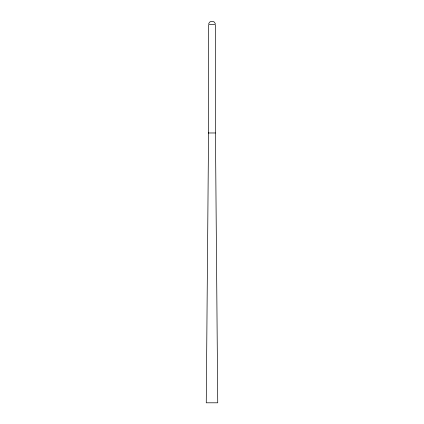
<?xml version="1.0" encoding="UTF-8"?>
<svg xmlns="http://www.w3.org/2000/svg" width="424" height="424" viewBox="0 0 424 424"><rect width="100%" height="100%" fill="white"/><g stroke="black" fill="none" stroke-linecap="round" stroke-linejoin="round"><path stroke-width="0.64" d="M208.672 23.755C209.403 20.442 214.597 20.442 215.328 23.755M208.597 132.972L215.403 132.972M208.555 132.972L206.26 402.8L217.735 402.8L215.445 132.972L215.445 24.645L208.555 24.645L208.555 132.972"/></g></svg>
